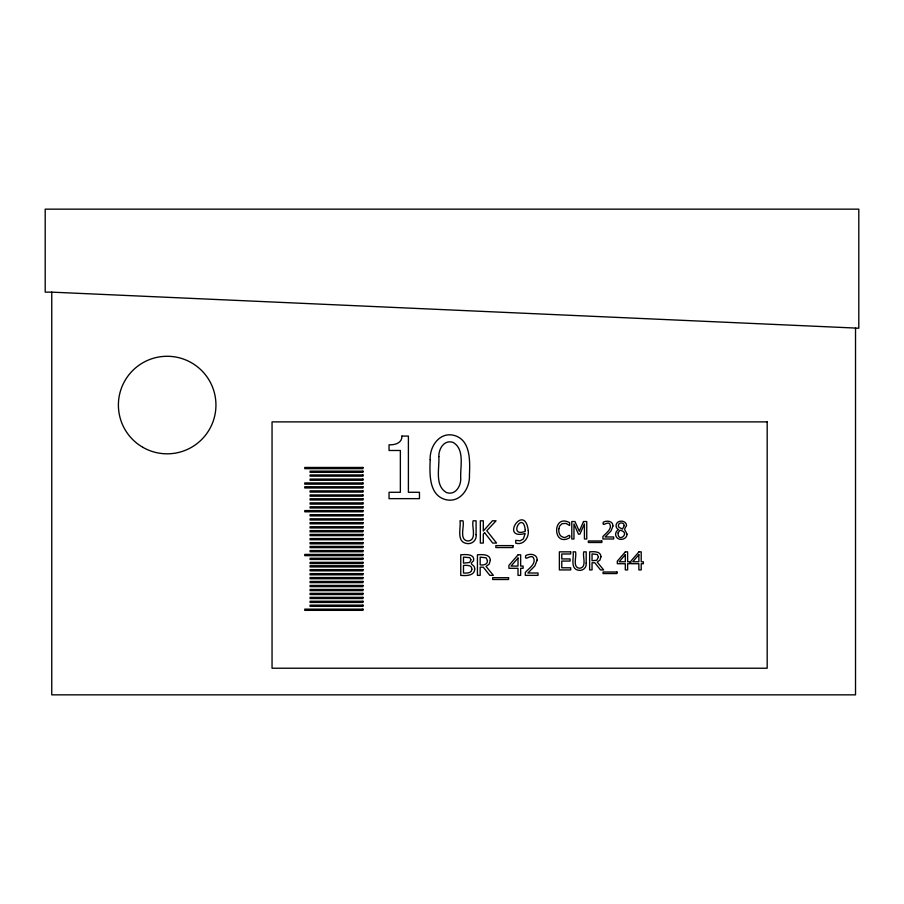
<?xml version="1.0" encoding="UTF-8"?>
<svg xmlns="http://www.w3.org/2000/svg" width="904" height="904" viewBox="0 0 904 904"><rect width="100%" height="100%" fill="white"/><g stroke="black" fill="none" stroke-linecap="round" stroke-linejoin="round"><path stroke-width="1.36" d="M51.754 292.139L45.2 292.139L45.2 209.152L858.8 209.152L858.8 328.208L51.754 292.139L51.754 694.848L855.523 694.848L855.523 328.208M525.258 529.947L525.201 531.349C507.438 538.004 522.998 509.675 525.258 529.947M430.18 459.661C429.694 473.368 428.586 494.578 445.005 499.449C459.842 503.697 470.069 488.657 469.436 475.289C469.956 461.582 470.961 440.463 454.622 435.536C439.796 431.276 429.524 446.282 430.18 459.661M438.835 456.565C439.615 467.933 434.383 485.697 446.553 492.601C455.333 495.561 460.904 486.296 460.746 478.634C459.989 467.221 465.198 449.265 452.994 442.361C444.158 439.457 438.598 448.87 438.835 456.565M476.092 534.682C476.984 540.332 471.606 544.807 466.193 543.394C456.113 541.406 461.209 527.326 459.978 520.794L462.938 520.794C464.724 526.151 458.622 540.197 468.035 540.999C477.448 540.174 471.357 526.173 473.131 520.794L476.092 520.794L476.092 534.682M586.188 563.124C586.911 567.712 582.549 571.339 578.153 570.198C569.961 568.582 574.108 557.146 573.113 551.847L575.52 551.847C576.967 556.197 572.006 567.599 579.645 568.254C587.284 567.576 582.346 556.22 583.781 551.847L586.188 551.847L586.188 563.124M528.264 530.591C529.145 537.631 523.382 545.541 515.743 543.18L515.743 540.321L520.071 540.807L523.292 538.999L525.19 533.473C499.166 540.524 524.704 501.923 528.264 530.591M558.887 528.67C558.378 531.947 559.429 536.366 563.124 537.191C566.006 539.157 570.955 531.71 569.622 537.801C552.265 547.462 552.321 513.133 569.622 522.693L569.622 525.495L566.017 523.427L562.085 523.653L559.689 526.004L558.887 528.67M471.865 569.158C471.899 573.441 466.475 573.192 463.492 573.034L463.492 565.429C466.396 565.339 472.125 564.729 471.865 569.158M624.246 525.597L622.506 529.1L619.308 527.484A2.497 2.497 0 0 1 618.37 525.45C618.336 521.947 624.393 522.094 624.246 525.597M626.981 534.117C627.173 539.869 618.02 541.372 615.986 536.219C614.912 533.722 616.223 530.75 618.562 529.597C616.121 528.524 615.24 525.247 616.867 523.145A5.017 5.017 0 0 1 619.206 521.461C622.201 520.331 626.619 521.924 626.551 525.574C623.218 530.75 624.935 529.032 626.981 534.117M474.713 569.045C474.656 576.074 465.628 575.848 460.757 575.362L460.757 554.785C465.063 554.491 475.154 553.53 473.549 560.808C467.933 565.452 474.882 563.576 474.713 569.045M618.087 532.851C617.76 543.914 631.387 532.377 619.963 530.252L618.087 532.851M537.157 560.028L534.863 565.927L527.902 573L538.016 573L538.016 575.362L525.314 575.362L525.314 572.481C528.682 568.514 536.795 563.587 533.337 557.576C530.659 553.96 524.128 562.073 525.744 555.598C529.789 553.18 537.394 554.084 537.157 560.028M612.957 525.97L611.014 530.976L605.104 536.976L613.68 536.976L613.68 538.987L602.911 538.987L602.911 536.535C605.759 533.179 612.652 528.987 609.703 523.891C607.443 520.817 601.894 527.71 603.273 522.218C606.697 520.162 613.149 520.93 612.957 525.97M490.318 560.367L489.166 564.152L486.047 566.412L493.369 575.362L489.821 575.362L483.29 567.181L480.171 567.181L480.171 575.362L477.436 575.362L477.436 554.785C481.866 554.536 490.273 553.802 490.318 560.367M600.957 556.751L599.951 560.073L597.205 562.051L603.646 569.927L600.516 569.927L594.787 562.74L592.041 562.74L592.041 569.927L589.634 569.927L589.634 551.847C593.532 551.621 600.923 550.977 600.957 556.751M487.448 560.582C487.844 564.684 483.233 565.384 480.171 564.898L480.171 557.135L486.149 557.836L487.448 560.582M598.448 556.932L596.776 560.277L592.041 560.729L592.041 553.903L597.307 554.525L598.448 556.932M470.894 559.813L469.752 562.469L463.492 563.147L463.492 557.124L469.843 557.666L470.894 559.813M401.907 436.078C402.19 443.141 394.709 445.13 389.048 444.791L389.048 450.486L400.359 450.486L400.359 492.284L389.048 492.284L389.048 498.646L419.456 498.646L419.456 492.284L408.393 492.284L408.393 436.078L401.907 436.078M583.521 521.529L579.317 531.247L574.955 521.529L571.791 521.529L571.791 538.987L573.961 538.987L573.961 523.947L578.47 534.174L579.882 534.174L584.425 523.947L584.425 538.987L586.752 538.987L586.752 521.529L583.521 521.529M518.003 558.039L511.065 566.073L518.003 566.073L518.003 558.039M625.297 554.694L619.195 561.768L625.297 561.768L625.297 554.694M638.868 554.694L632.777 561.768L638.868 561.768L638.868 554.694M518.116 554.785L508.918 565.384L508.918 568.288L518.003 568.288L518.003 575.362L520.659 575.362L520.659 568.288L523.111 568.288L523.111 566.073L520.659 566.073L520.659 554.785L518.116 554.785M625.387 551.847L617.308 561.158L617.308 563.712L625.297 563.712L625.297 569.927L627.625 569.927L627.625 563.712L629.772 563.712L629.772 561.768L627.625 561.768L627.625 551.847L625.387 551.847M638.97 551.847L630.879 561.158L630.879 563.712L638.868 563.712L638.868 569.927L641.207 569.927L641.207 563.712L643.354 563.712L643.354 561.768L641.207 561.768L641.207 551.847L638.97 551.847M484.6 532.693L483.301 534.162L483.301 543.067L480.34 543.067L480.34 520.794L483.301 520.794L483.301 531.032L492.431 520.794L496.036 520.794L486.815 530.738L496.567 543.067L492.725 543.067L484.6 532.693M767.18 421.885L272.047 421.885L272.047 668.226L767.18 668.226L767.18 421.885M362.967 467.458L304.761 467.458L304.761 468.667L362.967 468.667L362.967 467.458M362.967 471.142L310.095 471.142L310.095 472.351L362.967 472.351L362.967 471.142M362.967 474.95L310.095 474.95L310.095 476.159L362.967 476.159L362.967 474.95M362.967 479.063L310.095 479.063L310.095 480.273L362.967 480.273L362.967 479.063M362.967 482.939L304.761 482.939L304.761 484.16L362.967 484.16L362.967 482.939M362.967 486.747L304.761 486.747L304.761 487.968L362.967 487.968L362.967 486.747M362.967 490.872L310.095 490.872L310.095 492.081L362.967 492.081L362.967 490.872M362.967 494.963L310.095 494.963L310.095 496.183L362.967 496.183L362.967 494.963M362.967 498.771L310.095 498.771L310.095 499.991L362.967 499.991L362.967 498.771M362.967 502.884L310.095 502.884L310.095 504.104L362.967 504.104L362.967 502.884M362.967 506.771L310.095 506.771L310.095 507.98L362.967 507.98L362.967 506.771M362.967 510.579L304.761 510.579L304.761 511.788L362.967 511.788L362.967 510.579M362.967 514.692L310.095 514.692L310.095 515.901L362.967 515.901L362.967 514.692M362.967 518.806L310.095 518.806L310.095 520.015L362.967 520.015L362.967 518.806M362.967 522.614L310.095 522.614L310.095 523.823L362.967 523.823L362.967 522.614M362.967 526.727L310.095 526.727L310.095 527.936L362.967 527.936L362.967 526.727M362.967 530.603L310.095 530.603L310.095 531.823L362.967 531.823L362.967 530.603M362.967 534.411L310.095 534.411L310.095 535.631L362.967 535.631L362.967 534.411M362.967 538.535L310.095 538.535L310.095 539.744L362.967 539.744L362.967 538.535M601.815 540.976L588.334 540.976L588.334 542.502L601.815 542.502L601.815 540.976M362.967 542.626L310.095 542.626L310.095 543.835L362.967 543.835L362.967 542.626M513.054 545.609L495.855 545.609L495.855 547.553L513.054 547.553L513.054 545.609M362.967 546.434L310.095 546.434L310.095 547.643L362.967 547.643L362.967 546.434M362.967 550.547L310.095 550.547L310.095 551.756L362.967 551.756L362.967 550.547M570.684 551.847L559.373 551.847L559.373 569.927L570.684 569.927L570.684 567.791L561.779 567.791L561.779 561.068L570.074 561.068L570.074 558.932L561.779 558.932L561.779 553.982L570.684 553.982L570.684 551.847M362.967 554.423L304.761 554.423L304.761 555.644L362.967 555.644L362.967 554.423M362.967 558.231L310.095 558.231L310.095 559.452L362.967 559.452L362.967 558.231M362.967 562.344L310.095 562.344L310.095 563.565L362.967 563.565L362.967 562.344M362.967 565.723L310.095 565.723L310.095 566.944L362.967 566.944L362.967 565.723M362.967 569.622L310.095 569.622L310.095 570.842L362.967 570.842L362.967 569.622M617.014 571.995L603.047 571.995L603.047 573.565L617.014 573.565L617.014 571.995M362.967 573.622L310.095 573.622L310.095 574.831L362.967 574.831L362.967 573.622M362.967 577.532L310.095 577.532L310.095 578.741L362.967 578.741L362.967 577.532M508.579 577.712L492.691 577.712L492.691 579.509L508.579 579.509L508.579 577.712M362.967 581.43L310.095 581.43L310.095 582.639L362.967 582.639L362.967 581.43M362.967 585.419L310.095 585.419L310.095 586.639L362.967 586.639L362.967 585.419M362.967 589.442L310.095 589.442L310.095 590.651L362.967 590.651L362.967 589.442M362.967 593.34L310.095 593.34L310.095 594.549L362.967 594.549L362.967 593.34M362.967 597.329L310.095 597.329L310.095 598.55L362.967 598.55L362.967 597.329M362.967 601.239L310.095 601.239L310.095 602.459L362.967 602.459L362.967 601.239M362.967 605.138L310.095 605.138L310.095 606.358L362.967 606.358L362.967 605.138M362.967 609.138L304.761 609.138L304.761 610.347L362.967 610.347L362.967 609.138M142.787 447.288A48.771 48.771 0 0 0 215.943 405.048A48.771 48.771 0 0 0 142.787 362.809A48.771 48.771 0 0 0 142.787 447.288"/></g></svg>
